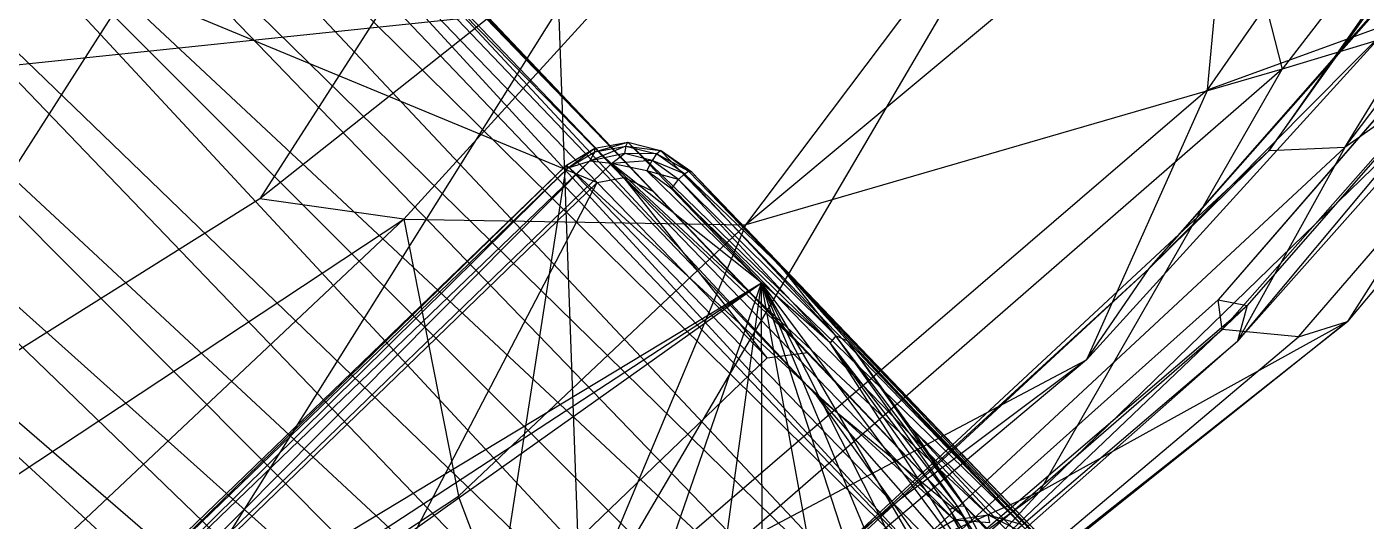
# Model space of a CAD drawing. Extents: x 11992 to 29481, y -6727 to 6811.
# Drawn here: x 17386.7 to 17437.6, y -2068.3 to -2049.5 of the extents above; entities that cross this region are included whole.
import ezdxf

# ---------------------------------------------------------------- set-up
doc = ezdxf.new("R2010")
doc.units = 0
doc.header["$MEASUREMENT"] = 0
doc.layers.get('0').update_dxf_attribs({"color": 8, "linetype": 'CONTINUOUS'})

msp = doc.modelspace()

# ---------------------------------------------------------------- linework, layer by layer
for p, q in [((17350.708, -1995.397, -2067.168), (17409.376, -2055.277, -2361.673)), ((17350.708, -1995.397, -2067.168), (17408.356, -2055.471, -2361.504)), ((17351.915, -1995.169, -2067.279), (17409.376, -2055.277, -2361.673)), ((17351.915, -1995.169, -2067.279), (17410.511, -2055.824, -2363.024)), ((17353.115, -1995.936, -2067.104), (17410.511, -2055.824, -2363.024)), ((17364.725, -2007.519, -2067.038), (17410.511, -2055.824, -2363.024)), ((17410.511, -2055.824, -2363.024), (17369.689, -2013.073, -2067.051)), ((17422.281, -2068.152, -2396.51), (17369.689, -2013.073, -2067.051)), ((17416.716, -2063.584, -2339.541), (17369.689, -2013.073, -2067.051)), ((17421.661, -2015.406, -2065.904), (17395.532, -2056.086, -2065.05)), ((17422.513, -2071.714, -2359.484), (17372.259, -2017.018, -2066.677)), ((17416.716, -2063.584, -2339.541), (17372.259, -2017.018, -2066.677)), ((17325.125, -2020.972, -2067.236), (17408.356, -2055.471, -2361.504)), ((17422.513, -2071.714, -2359.484), (17374.115, -2021.003, -2067.04)), ((17431.572, -2051.941, -1994.865), (17452.532, -2021.787, -1994.255)), ((17456.276, -2022.292, -1998.562), (17433.904, -2054.262, -1998.506)), ((17436.797, -2054.131, -1998.423), (17456.276, -2022.292, -1998.562)), ((17436.797, -2054.131, -1998.423), (17460.015, -2023.359, -1999.253)), ((17424.012, -2076.987, -2360.343), (17374.974, -2024.785, -2066.654)), ((17422.513, -2071.714, -2359.484), (17374.974, -2024.785, -2066.654)), ((17407.745, -2072.396, -1993.49), (17433.808, -2027.998, -1986.916)), ((17431.572, -2051.941, -1994.865), (17433.808, -2027.998, -1986.916)), ((17424.287, -2080.103, -2361.381), (17374.846, -2028.827, -2066.643)), ((17424.012, -2076.987, -2360.343), (17374.846, -2028.827, -2066.643)), ((17422.621, -2085.549, -2361.807), (17373.737, -2032.872, -2066.641)), ((17423.863, -2083.026, -2362.055), (17373.737, -2032.872, -2066.641)), ((17424.287, -2080.103, -2361.381), (17373.737, -2032.872, -2066.641)), ((17420.961, -2087.666, -2361.962), (17371.945, -2036.66, -2066.99)), ((17422.621, -2085.549, -2361.807), (17371.945, -2036.66, -2066.99)), ((17444.392, -2038.231, -2042.777), (17434.403, -2051.155, -2041.897)), ((17417.811, -2038.422, -2063.69), (17395.532, -2056.086, -2065.05)), ((17401.013, -2056.862, -2063.212), (17417.811, -2038.422, -2063.69)), ((17418.782, -2089.247, -2361.875), (17369.346, -2039.679, -2066.632)), ((17420.961, -2087.666, -2361.962), (17369.346, -2039.679, -2066.632)), ((17378.715, -2066.641, -2065.643), (17395.746, -2040.011, -2066.522)), ((17414.01, -2057.08, -2055.158), (17426.825, -2040.084, -2057.952)), ((17418.782, -2089.247, -2361.875), (17366.232, -2042.184, -2066.634)), ((17416.183, -2090.36, -2361.846), (17366.232, -2042.184, -2066.634)), ((17432.074, -2042.012, -2052.658), (17414.01, -2057.08, -2055.158)), ((17432.074, -2042.012, -2052.658), (17434.403, -2051.155, -2041.897)), ((17413.311, -2090.712, -2361.081), (17362.671, -2044.124, -2067.007)), ((17416.183, -2090.36, -2361.846), (17362.671, -2044.124, -2067.007)), ((17449.77, -2045.391, -2019.007), (17436.889, -2060.748, -2018.24)), ((17425.182, -2067.226, -2028.787), (17445.028, -2047.942, -2029.638)), ((17445.028, -2047.942, -2029.638), (17434.403, -2051.155, -2041.897)), ((17445.028, -2047.942, -2029.638), (17436.889, -2060.748, -2018.24)), ((17384.129, -2051.213, -1980.987), (17406.895, -2048.84, -1984.636)), ((17406.895, -2048.84, -1984.636), (17387.419, -2079.862, -1990.861)), ((17406.895, -2048.84, -1984.636), (17407.745, -2072.396, -1993.49)), ((17429.353, -2058.735, -1999.745), (17438.049, -2048.844, -1999.884)), ((17433.904, -2054.262, -1998.506), (17437.716, -2048.94, -1998.828)), ((17438.644, -2049.372, -1998.971), (17426.962, -2062.207, -1998.819)), ((17437.811, -2049.174, -1999.879), (17429.353, -2058.735, -1999.745)), ((17438.644, -2049.372, -1998.971), (17429.353, -2058.735, -1999.745)), ((17431.572, -2051.941, -1994.865), (17438.644, -2049.372, -1998.971)), ((17441.018, -2049.494, -2003.435), (17431.968, -2059.924, -2003.401)), ((17440.935, -2049.599, -2003.431), (17431.968, -2059.924, -2003.401)), ((17442.17, -2049.739, -2003.784), (17433.076, -2060.143, -2003.806)), ((17435.028, -2061.338, -2007.937), (17444.924, -2049.872, -2008.161)), ((17441.415, -2050.535, -2003.065), (17432.125, -2061.064, -2003.051)), ((17441.861, -2050.541, -1999.705), (17432.712, -2061.507, -2000.236)), ((17432.712, -2061.507, -2000.236), (17442.308, -2050.685, -2001.919)), ((17441.861, -2050.541, -1999.705), (17436.797, -2054.131, -1998.423)), ((17434.403, -2051.155, -2041.897), (17406.216, -2075.674, -2041.474)), ((17434.403, -2051.155, -2041.897), (17414.01, -2057.08, -2055.158)), ((17425.182, -2067.226, -2028.787), (17434.403, -2051.155, -2041.897)), ((17431.572, -2051.941, -1994.865), (17407.745, -2072.396, -1993.49)), ((17431.572, -2051.941, -1994.865), (17426.962, -2062.207, -1998.819)), ((17409.444, -2054.082, -2362.065), (17408.068, -2054.661, -2361.97)), ((17408.267, -2054.299, -2362.146), (17409.531, -2053.931, -2362.437)), ((17408.267, -2054.299, -2362.146), (17409.444, -2054.082, -2362.065)), ((17408.27, -2054.158, -2362.517), (17409.531, -2053.931, -2362.437)), ((17409.444, -2054.082, -2362.065), (17409.4, -2054.367, -2361.878)), ((17409.444, -2054.082, -2362.065), (17409.531, -2053.931, -2362.437)), ((17409.444, -2054.082, -2362.065), (17410.774, -2054.249, -2362.302)), ((17409.444, -2054.082, -2362.065), (17410.62, -2054.377, -2361.938)), ((17409.531, -2053.931, -2362.437), (17410.774, -2054.249, -2362.302)), ((17423.226, -2068.101, -2436.631), (17409.531, -2053.931, -2362.437)), ((17424.478, -2068.455, -2436.476), (17409.531, -2053.931, -2362.437)), ((17407.189, -2054.809, -2362.553), (17408.27, -2054.158, -2362.517)), ((17407.257, -2054.913, -2362.171), (17408.27, -2054.158, -2362.517)), ((17407.257, -2054.913, -2362.171), (17408.267, -2054.299, -2362.146)), ((17408.267, -2054.299, -2362.146), (17408.068, -2054.661, -2361.97)), ((17409.4, -2054.367, -2361.878), (17408.068, -2054.661, -2361.97)), ((17408.267, -2054.299, -2362.146), (17408.27, -2054.158, -2362.517)), ((17421.93, -2068.299, -2436.727), (17408.27, -2054.158, -2362.517)), ((17423.226, -2068.101, -2436.631), (17408.27, -2054.158, -2362.517)), ((17408.902, -2054.743, -2361.872), (17409.4, -2054.367, -2361.878)), ((17410.62, -2054.377, -2361.938), (17409.4, -2054.367, -2361.878)), ((17410.452, -2054.631, -2361.752), (17409.4, -2054.367, -2361.878)), ((17410.62, -2054.377, -2361.938), (17410.452, -2054.631, -2361.752)), ((17410.62, -2054.377, -2361.938), (17410.774, -2054.249, -2362.302)), ((17411.675, -2055.137, -2361.832), (17410.62, -2054.377, -2361.938)), ((17411.838, -2055.041, -2362.148), (17410.62, -2054.377, -2361.938)), ((17424.478, -2068.455, -2436.476), (17410.774, -2054.249, -2362.302)), ((17411.957, -2055.076, -2362.607), (17410.774, -2054.249, -2362.302)), ((17411.838, -2055.041, -2362.148), (17410.774, -2054.249, -2362.302)), ((17414.325, -2072.458, -1998.415), (17433.904, -2054.262, -1998.506)), ((17436.797, -2054.131, -1998.423), (17415.845, -2073.605, -1998.453)), ((17433.904, -2054.262, -1998.506), (17429.353, -2058.735, -1999.745)), ((17436.797, -2054.131, -1998.423), (17432.712, -2061.507, -2000.236)), ((17436.797, -2054.131, -1998.423), (17433.904, -2054.262, -1998.506)), ((17386.849, -2076.044, -2361.887), (17408.068, -2054.661, -2361.97)), ((17386.849, -2076.044, -2361.887), (17408.902, -2054.743, -2361.872)), ((17387.256, -2074.672, -2361.984), (17408.068, -2054.661, -2361.97)), ((17407.257, -2054.913, -2362.171), (17387.256, -2074.672, -2361.984)), ((17387.438, -2073.885, -2362.531), (17407.189, -2054.809, -2362.553)), ((17387.533, -2073.956, -2362.171), (17407.189, -2054.809, -2362.553)), ((17387.533, -2073.956, -2362.171), (17407.257, -2054.913, -2362.171)), ((17402.256, -2086.65, -2436.747), (17407.189, -2054.809, -2362.553)), ((17420.847, -2068.932, -2436.77), (17407.189, -2054.809, -2362.553)), ((17421.93, -2068.299, -2436.727), (17407.189, -2054.809, -2362.553)), ((17407.257, -2054.913, -2362.171), (17407.189, -2054.809, -2362.553)), ((17407.257, -2054.913, -2362.171), (17408.068, -2054.661, -2361.97)), ((17408.902, -2054.743, -2361.872), (17408.068, -2054.661, -2361.97)), ((17410.452, -2054.631, -2361.752), (17408.902, -2054.743, -2361.872)), ((17410.253, -2055.023, -2361.687), (17408.902, -2054.743, -2361.872)), ((17414.603, -2059.288, -2361.548), (17408.902, -2054.743, -2361.872)), ((17410.253, -2055.023, -2361.687), (17410.452, -2054.631, -2361.752)), ((17414.603, -2059.288, -2361.548), (17410.253, -2055.023, -2361.687)), ((17411.188, -2055.714, -2361.573), (17410.253, -2055.023, -2361.687)), ((17411.457, -2055.358, -2361.641), (17410.253, -2055.023, -2361.687)), ((17411.675, -2055.137, -2361.832), (17410.452, -2054.631, -2361.752)), ((17411.457, -2055.358, -2361.641), (17410.452, -2054.631, -2361.752)), ((17411.675, -2055.137, -2361.832), (17411.838, -2055.041, -2362.148)), ((17415.375, -2058.692, -2362.184), (17411.838, -2055.041, -2362.148)), ((17411.957, -2055.076, -2362.607), (17411.838, -2055.041, -2362.148)), ((17415.375, -2058.692, -2362.184), (17411.957, -2055.076, -2362.607)), ((17424.478, -2068.455, -2436.476), (17411.957, -2055.076, -2362.607)), ((17425.42, -2069.118, -2436.033), (17411.957, -2055.076, -2362.607)), ((17387.879, -2075.269, -2361.427), (17408.356, -2055.471, -2361.504)), ((17394.908, -2081.259, -2396.51), (17408.356, -2055.471, -2361.504)), ((17408.356, -2055.471, -2361.504), (17409.376, -2055.277, -2361.673)), ((17414.828, -2062.141, -2396.507), (17408.356, -2055.471, -2361.504)), ((17414.828, -2062.141, -2396.507), (17409.376, -2055.277, -2361.673)), ((17416.376, -2061.935, -2396.513), (17409.376, -2055.277, -2361.673)), ((17410.511, -2055.824, -2363.024), (17409.376, -2055.277, -2361.673)), ((17411.188, -2055.714, -2361.573), (17411.457, -2055.358, -2361.641)), ((17411.675, -2055.137, -2361.832), (17411.457, -2055.358, -2361.641)), ((17417.441, -2061.3, -2361.772), (17411.457, -2055.358, -2361.641)), ((17417.217, -2061.56, -2361.579), (17411.457, -2055.358, -2361.641)), ((17417.441, -2061.3, -2361.772), (17411.675, -2055.137, -2361.832)), ((17415.375, -2058.692, -2362.184), (17411.675, -2055.137, -2361.832)), ((17395.532, -2056.086, -2065.05), (17378.715, -2066.641, -2065.643)), ((17401.013, -2056.862, -2063.212), (17395.532, -2056.086, -2065.05)), ((17410.511, -2055.824, -2363.024), (17416.376, -2061.935, -2396.513)), ((17410.511, -2055.824, -2363.024), (17422.281, -2068.152, -2396.51)), ((17417.217, -2061.56, -2361.579), (17411.188, -2055.714, -2361.573)), ((17414.603, -2059.288, -2361.548), (17411.188, -2055.714, -2361.573)), ((17371.671, -2076.261, -2064.391), (17401.013, -2056.862, -2063.212)), ((17401.013, -2056.862, -2063.212), (17383.775, -2073.074, -2061.691)), ((17401.013, -2056.862, -2063.212), (17403.086, -2067.39, -2054.255)), ((17401.013, -2056.862, -2063.212), (17414.01, -2057.08, -2055.158)), ((17403.086, -2067.39, -2054.255), (17414.01, -2057.08, -2055.158)), ((17406.216, -2075.674, -2041.474), (17414.01, -2057.08, -2055.158)), ((17417.889, -2061.506, -2362.161), (17415.375, -2058.692, -2362.184)), ((17417.441, -2061.3, -2361.772), (17415.375, -2058.692, -2362.184)), ((17428.471, -2072.438, -2436.346), (17415.375, -2058.692, -2362.184)), ((17425.42, -2069.118, -2436.033), (17415.375, -2058.692, -2362.184)), ((17416.868, -2070.161, -1999.528), (17429.353, -2058.735, -1999.745)), ((17429.353, -2058.735, -1999.745), (17419.79, -2067.587, -1999.573)), ((17426.962, -2062.207, -1998.819), (17429.353, -2058.735, -1999.745)), ((17386.849, -2076.044, -2361.887), (17414.603, -2059.288, -2361.548)), ((17387.46, -2077.021, -2361.703), (17414.603, -2059.288, -2361.548)), ((17388.226, -2078.017, -2361.59), (17414.603, -2059.288, -2361.548)), ((17404.081, -2089.722, -2361.484), (17414.603, -2059.288, -2361.548)), ((17410.219, -2091.43, -2361.416), (17414.603, -2059.288, -2361.548)), ((17425.052, -2077.095, -2361.4), (17414.603, -2059.288, -2361.548)), ((17423.296, -2070.937, -2361.479), (17414.603, -2059.288, -2361.548)), ((17420.028, -2088.999, -2361.25), (17414.603, -2059.288, -2361.548)), ((17417.217, -2061.56, -2361.579), (17414.603, -2059.288, -2361.548)), ((17423.294, -2085.966, -2361.282), (17414.603, -2059.288, -2361.548)), ((17424.618, -2083.147, -2361.31), (17414.603, -2059.288, -2361.548)), ((17425.19, -2080.09, -2361.357), (17414.603, -2059.288, -2361.548)), ((17414.71, -2091.194, -2361.317), (17414.603, -2059.288, -2361.548)), ((17415.238, -2075.402, -2003.715), (17433.076, -2060.143, -2003.806)), ((17418.561, -2073.985, -2002.505), (17433.076, -2060.143, -2003.806)), ((17422.116, -2068.753, -2003.382), (17431.968, -2059.924, -2003.401)), ((17422.117, -2068.753, -2003.383), (17431.968, -2059.924, -2003.401)), ((17432.125, -2061.064, -2003.051), (17431.968, -2059.924, -2003.401)), ((17431.968, -2059.924, -2003.401), (17433.076, -2060.143, -2003.806)), ((17433.076, -2060.143, -2003.806), (17432.712, -2061.507, -2000.236)), ((17436.889, -2060.748, -2018.24), (17415.032, -2078.227, -2018.208)), ((17416.757, -2074.388, -2003.244), (17432.125, -2061.064, -2003.051)), ((17418.216, -2075.518, -2007.716), (17436.889, -2060.748, -2018.24)), ((17425.182, -2067.226, -2028.787), (17436.889, -2060.748, -2018.24)), ((17435.028, -2061.338, -2007.937), (17432.125, -2061.064, -2003.051)), ((17435.028, -2061.338, -2007.937), (17436.889, -2060.748, -2018.24)), ((17417.441, -2061.3, -2361.772), (17417.217, -2061.56, -2361.579)), ((17423.296, -2070.937, -2361.479), (17417.217, -2061.56, -2361.579)), ((17421.77, -2067.906, -2361.55), (17417.217, -2061.56, -2361.579)), ((17422.068, -2067.777, -2361.733), (17417.217, -2061.56, -2361.579)), ((17417.889, -2061.506, -2362.161), (17417.441, -2061.3, -2361.772)), ((17422.068, -2067.777, -2361.733), (17417.441, -2061.3, -2361.772)), ((17422.326, -2067.761, -2362.09), (17417.441, -2061.3, -2361.772)), ((17417.513, -2074.463, -1999.708), (17432.712, -2061.507, -2000.236)), ((17430.606, -2074.945, -2436.326), (17417.889, -2061.506, -2362.161)), ((17428.471, -2072.438, -2436.346), (17417.889, -2061.506, -2362.161)), ((17420.289, -2064.786, -2362.502), (17417.889, -2061.506, -2362.161)), ((17422.326, -2067.761, -2362.09), (17417.889, -2061.506, -2362.161)), ((17418.216, -2075.518, -2007.716), (17435.028, -2061.338, -2007.937)), ((17418.561, -2073.985, -2002.505), (17432.712, -2061.507, -2000.236)), ((17394.908, -2081.259, -2396.51), (17414.828, -2062.141, -2396.507)), ((17407.745, -2072.396, -1993.49), (17426.962, -2062.207, -1998.819)), ((17426.962, -2062.207, -1998.819), (17412.278, -2074.511, -1998.598)), ((17414.828, -2062.141, -2396.507), (17416.376, -2061.935, -2396.513)), ((17416.376, -2061.935, -2396.513), (17422.281, -2068.152, -2396.51)), ((17426.962, -2062.207, -1998.819), (17419.79, -2067.587, -1999.573)), ((17422.513, -2071.714, -2359.484), (17416.716, -2063.584, -2339.541)), ((17416.716, -2063.584, -2339.541), (17427.512, -2075.889, -2396.509)), ((17416.716, -2063.584, -2339.541), (17422.281, -2068.152, -2396.51)), ((17432.546, -2077.926, -2435.934), (17420.289, -2064.786, -2362.502)), ((17430.606, -2074.945, -2436.326), (17420.289, -2064.786, -2362.502)), ((17420.289, -2064.786, -2362.502), (17422.326, -2067.761, -2362.09)), ((17400.445, -2085.31, -2027.745), (17425.182, -2067.226, -2028.787)), ((17425.182, -2067.226, -2028.787), (17406.216, -2075.674, -2041.474)), ((17425.182, -2067.226, -2028.787), (17415.032, -2078.227, -2018.208)), ((17385.038, -2079.289, -2055.002), (17403.086, -2067.39, -2054.255)), ((17406.216, -2075.674, -2041.474), (17403.086, -2067.39, -2054.255)), ((17411.763, -2073.969, -1999.387), (17419.79, -2067.587, -1999.573)), ((17412.278, -2074.511, -1998.598), (17419.79, -2067.587, -1999.573)), ((17422.068, -2067.777, -2361.733), (17421.77, -2067.906, -2361.55)), ((17422.068, -2067.777, -2361.733), (17422.326, -2067.761, -2362.09)), ((17423.71, -2070.921, -2361.688), (17422.068, -2067.777, -2361.733)), ((17423.962, -2070.875, -2362.075), (17422.068, -2067.777, -2361.733)), ((17434.471, -2080.919, -2436.274), (17422.326, -2067.761, -2362.09)), ((17432.546, -2077.926, -2435.934), (17422.326, -2067.761, -2362.09)), ((17423.962, -2070.875, -2362.075), (17422.326, -2067.761, -2362.09)), ((17420.847, -2068.932, -2436.77), (17421.93, -2068.299, -2436.727)), ((17423.296, -2070.937, -2361.479), (17421.77, -2067.906, -2361.55)), ((17423.71, -2070.921, -2361.688), (17421.77, -2067.906, -2361.55)), ((17421.93, -2068.299, -2436.727), (17423.226, -2068.101, -2436.631)), ((17422.084, -2068.578, -2437.099), (17421.93, -2068.299, -2436.727)), ((17421.93, -2068.299, -2436.727), (17423.291, -2068.398, -2437.004)), ((17427.512, -2075.889, -2396.509), (17422.281, -2068.152, -2396.51)), ((17423.291, -2068.398, -2437.004), (17423.226, -2068.101, -2436.631)), ((17423.226, -2068.101, -2436.631), (17424.478, -2068.455, -2436.476)), ((17423.226, -2068.101, -2436.631), (17424.448, -2068.733, -2436.867))]:
    msp.add_line(p, q)

doc.saveas('drawing.dxf')
